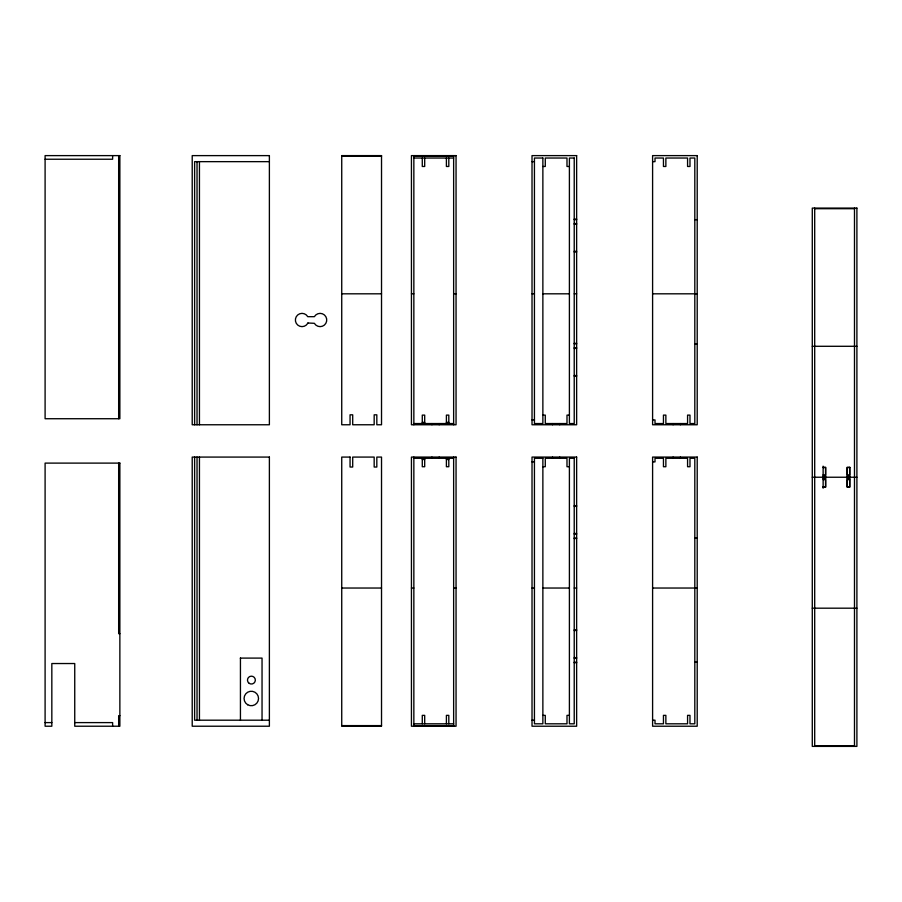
<?xml version="1.0" encoding="UTF-8"?>
<svg xmlns="http://www.w3.org/2000/svg" width="902" height="902" viewBox="0 0 902 902"><rect width="100%" height="100%" fill="white"/><g stroke="black" fill="none" stroke-linecap="round" stroke-linejoin="round"><path stroke-width="1.35" d="M341.734 156.226L381.523 156.226M413.849 156.226L453.638 156.226M413.849 158.03L453.638 158.03M45.1 159.237L112.626 159.237L112.626 155.618M269.382 161.65L194.618 161.65L194.618 424.763M532.022 161.65L534.435 161.65M652.597 161.65L655.01 161.65L655.01 158.03L663.455 158.03L663.455 166.475L665.868 166.475L665.868 158.03L687.572 158.03L687.572 166.475L689.985 166.475L689.985 158.03L694.811 158.03L694.811 423.557L689.985 423.557L689.985 415.112L687.572 415.112L687.572 423.557L665.868 423.557L665.868 415.112L663.455 415.112L663.455 423.557L655.01 423.557L655.01 419.937L652.597 419.937M542.869 166.475L545.282 166.475L545.282 158.03L566.986 158.03L566.986 166.475L569.399 166.475M814.698 208.7L854.487 208.7M574.224 219.062L574.98 219.062M575.882 219.062L576.637 219.062M574.224 219.66L576.637 219.66M694.811 219.66L697.212 219.66M574.224 223.47L574.98 223.47M575.882 223.47L576.637 223.47M574.224 224.271L574.98 224.271M575.882 224.271L576.637 224.271M574.224 251.23L574.98 251.23M575.882 251.23L576.637 251.23M574.224 252.03L574.98 252.03M575.882 252.03L576.637 252.03M341.734 293.815L381.523 293.815M411.436 293.815L413.849 293.815M453.638 293.815L456.051 293.815M532.022 293.815L534.435 293.815M542.869 293.815L569.399 293.815M574.224 293.815L576.637 293.815M652.597 293.815L694.427 293.815M694.811 293.815L697.212 293.815M574.224 343.267L574.98 343.267M575.882 343.267L576.637 343.267M574.224 343.865L576.637 343.865M694.811 343.865L697.212 343.865M812.285 346.289L856.9 346.289M574.224 347.676L574.98 347.676M575.882 347.676L576.637 347.676M574.224 348.476L574.98 348.476M575.882 348.476L576.637 348.476M574.224 375.435L574.98 375.435M575.882 375.435L576.637 375.435M574.224 376.235L574.98 376.235M575.882 376.235L576.637 376.235M542.869 415.112L545.282 415.112L545.282 423.557L566.986 423.557L566.986 415.112L569.399 415.112M532.022 419.937L534.435 419.937M422.283 422.35L424.695 422.35M446.4 422.35L448.813 422.35M413.849 423.557L453.638 423.557M413.849 458.284L453.638 458.284M422.283 459.49L424.695 459.49M446.4 459.49L448.813 459.49M532.022 461.903L534.435 461.903M652.597 461.903L655.01 461.903L655.01 458.284L663.455 458.284L663.455 466.729L665.868 466.729L665.868 458.284L687.572 458.284L687.572 466.729L689.985 466.729L689.985 458.284L694.811 458.284L694.811 723.81L689.985 723.81L689.985 715.365L687.572 715.365L687.572 723.81L665.868 723.81L665.868 715.365L663.455 715.365L663.455 723.81L655.01 723.81L655.01 720.191L652.597 720.191M542.869 466.729L545.282 466.729L545.282 458.284L566.986 458.284L566.986 466.729L569.399 466.729M823.019 467.292L825.668 467.292L825.668 487.181L823.019 487.181M823.131 467.586L825.544 467.586L825.544 474.824L823.131 474.824M823.131 476.03L825.544 476.03M847.249 476.03L849.661 476.03M812.285 477.237L856.9 477.237M823.131 478.443L825.544 478.443M847.249 478.443L849.661 478.443M823.131 479.65L825.544 479.65L825.544 486.888L823.131 486.888M574.224 505.605L574.98 505.605M575.882 505.605L576.637 505.605M574.224 506.405L574.98 506.405M575.882 506.405L576.637 506.405M574.224 533.375L574.98 533.375M575.882 533.375L576.637 533.375M574.224 534.176L574.98 534.176M575.882 534.176L576.637 534.176M574.224 537.975L576.637 537.975M694.811 537.975L697.212 537.975M574.224 538.584L574.98 538.584M575.882 538.584L576.637 538.584M341.734 588.036L381.523 588.036M411.436 588.036L413.849 588.036M453.638 588.036L456.051 588.036M532.022 588.036L534.435 588.036M542.869 588.036L569.399 588.036M574.224 588.036L576.637 588.036M652.597 588.036L694.427 588.036M694.811 588.036L697.212 588.036M812.285 608.185L856.9 608.185M574.224 629.81L574.98 629.81M575.882 629.81L576.637 629.81M574.224 630.611L574.98 630.611M575.882 630.611L576.637 630.611M119.865 633.678L118.658 633.678L118.658 463.109M574.224 657.569L574.98 657.569M575.882 657.569L576.637 657.569M240.338 658.099L262.042 658.099L262.042 720.191M574.224 658.37L574.98 658.37M575.882 658.37L576.637 658.37M574.224 662.181L576.637 662.181M694.811 662.181L697.212 662.181M574.224 662.778L574.98 662.778M575.882 662.778L576.637 662.778M542.869 715.365L545.282 715.365L545.282 723.81L566.986 723.81L566.986 715.365L569.399 715.365M119.865 715.669L118.658 715.669L118.658 726.223M269.382 720.191L194.618 720.191L194.618 457.077M532.022 720.191L534.435 720.191M45.1 722.603L51.831 722.603M74.742 722.603L112.626 722.603L112.626 726.223M413.849 723.81L453.638 723.81M341.734 725.614L381.523 725.614M413.849 725.614L453.638 725.614M814.698 745.774L854.487 745.774M854.487 208.091L854.487 746.382M823.131 466.176L823.131 488.207M814.698 208.091L814.698 746.382M680.333 423.557L680.333 424.763M680.333 457.077L680.333 458.284M673.095 423.557L673.095 424.763M673.095 457.077L673.095 458.284M559.747 423.557L559.747 424.763M559.747 457.077L559.747 458.284M552.52 423.557L552.52 424.763M552.52 457.077L552.52 458.284M453.638 155.618L453.638 424.763M453.638 457.077L453.638 726.223M448.813 158.03L448.813 166.475L446.4 166.475L446.4 158.03M448.813 423.557L448.813 415.112L446.4 415.112L446.4 423.557M448.813 458.284L448.813 466.729L446.4 466.729L446.4 458.284M448.813 723.81L448.813 715.365L446.4 715.365L446.4 723.81M439.173 423.557L439.173 424.763M439.173 457.077L439.173 458.284M431.934 423.557L431.934 424.763M431.934 457.077L431.934 458.284M424.695 158.03L424.695 166.475L422.283 166.475L422.283 158.03M424.695 423.557L424.695 415.112L422.283 415.112L422.283 423.557M424.695 458.284L424.695 466.729L422.283 466.729L422.283 458.284M424.695 723.81L424.695 715.365L422.283 715.365L422.283 723.81M413.849 155.618L413.849 424.763M413.849 457.077L413.849 726.223M240.439 658.099L240.439 720.191M199.443 161.65L199.443 424.763M199.443 457.077L199.443 720.191M197.031 161.65L197.031 424.763M197.031 457.077L197.031 720.191M118.658 155.618L118.658 418.731M307.932 323.006L307.762 323.311A6.63 6.63 0 0 1 297.75 325.081A6.63 6.63 0 0 1 297.75 314.922A6.63 6.63 0 0 1 307.762 316.681L314.358 316.681A6.63 6.63 0 0 1 324.37 314.922A6.63 6.63 0 0 1 324.37 325.081A6.63 6.63 0 0 1 314.358 323.311L307.932 323.006M119.865 155.618L45.1 155.618L45.1 418.731L119.865 418.731L119.865 155.618M269.382 155.618L192.216 155.618L192.216 424.763L269.382 424.763L269.382 155.618M381.523 155.618L341.734 155.618L341.734 424.763L350.055 424.763L350.055 414.819L352.705 414.819L352.705 424.763L374.172 424.763L374.172 414.819L376.822 414.819L376.822 424.763L381.523 424.763L381.523 155.618M456.051 155.618L411.436 155.618L411.436 424.763L456.051 424.763L456.051 155.618M576.637 155.618L532.022 155.618L532.022 424.763L576.637 424.763L576.637 155.618M697.212 155.618L652.597 155.618L652.597 424.763L697.212 424.763L697.212 155.618M542.869 158.03L534.435 158.03L534.435 423.557L542.869 423.557L542.869 158.03M574.224 158.03L569.399 158.03L569.399 423.557L574.224 423.557L574.224 158.03M856.9 208.091L812.285 208.091L812.285 746.382L856.9 746.382L856.9 208.091M269.382 457.077L192.216 457.077L192.216 726.223L269.382 726.223L269.382 457.077M350.055 457.077L341.734 457.077L341.734 726.223L381.523 726.223L381.523 457.077L376.822 457.077L376.822 467.033L374.172 467.033L374.172 457.077L352.705 457.077L352.705 467.033L350.055 467.033L350.055 457.077M456.051 457.077L411.436 457.077L411.436 726.223L456.051 726.223L456.051 457.077M576.637 457.077L532.022 457.077L532.022 726.223L576.637 726.223L576.637 457.077M697.212 457.077L652.597 457.077L652.597 726.223L697.212 726.223L697.212 457.077M542.869 458.284L534.435 458.284L534.435 723.81L542.869 723.81L542.869 458.284M574.224 458.284L569.399 458.284L569.399 723.81L574.224 723.81L574.224 458.284M119.865 463.109L45.1 463.109L45.1 726.223L51.831 726.223L51.831 663.534L74.742 663.534L74.742 726.223L119.865 726.223L119.865 463.109M849.785 467.292L847.136 467.292L847.136 487.181L849.785 487.181L849.785 467.292M849.661 467.586L847.249 467.586L847.249 474.824L849.661 474.824L849.661 467.586M849.661 479.65L847.249 479.65L847.249 486.888L849.661 486.888L849.661 479.65M247.678 704.755A7.239 7.239 0 0 0 258.536 698.486A7.239 7.239 0 0 0 247.678 692.217A7.239 7.239 0 0 0 247.678 704.755M249.234 683.378A3.935 3.935 0 0 0 255.334 680.333A3.935 3.935 0 0 0 249.651 676.579A3.935 3.935 0 0 0 249.234 683.378"/></g></svg>
